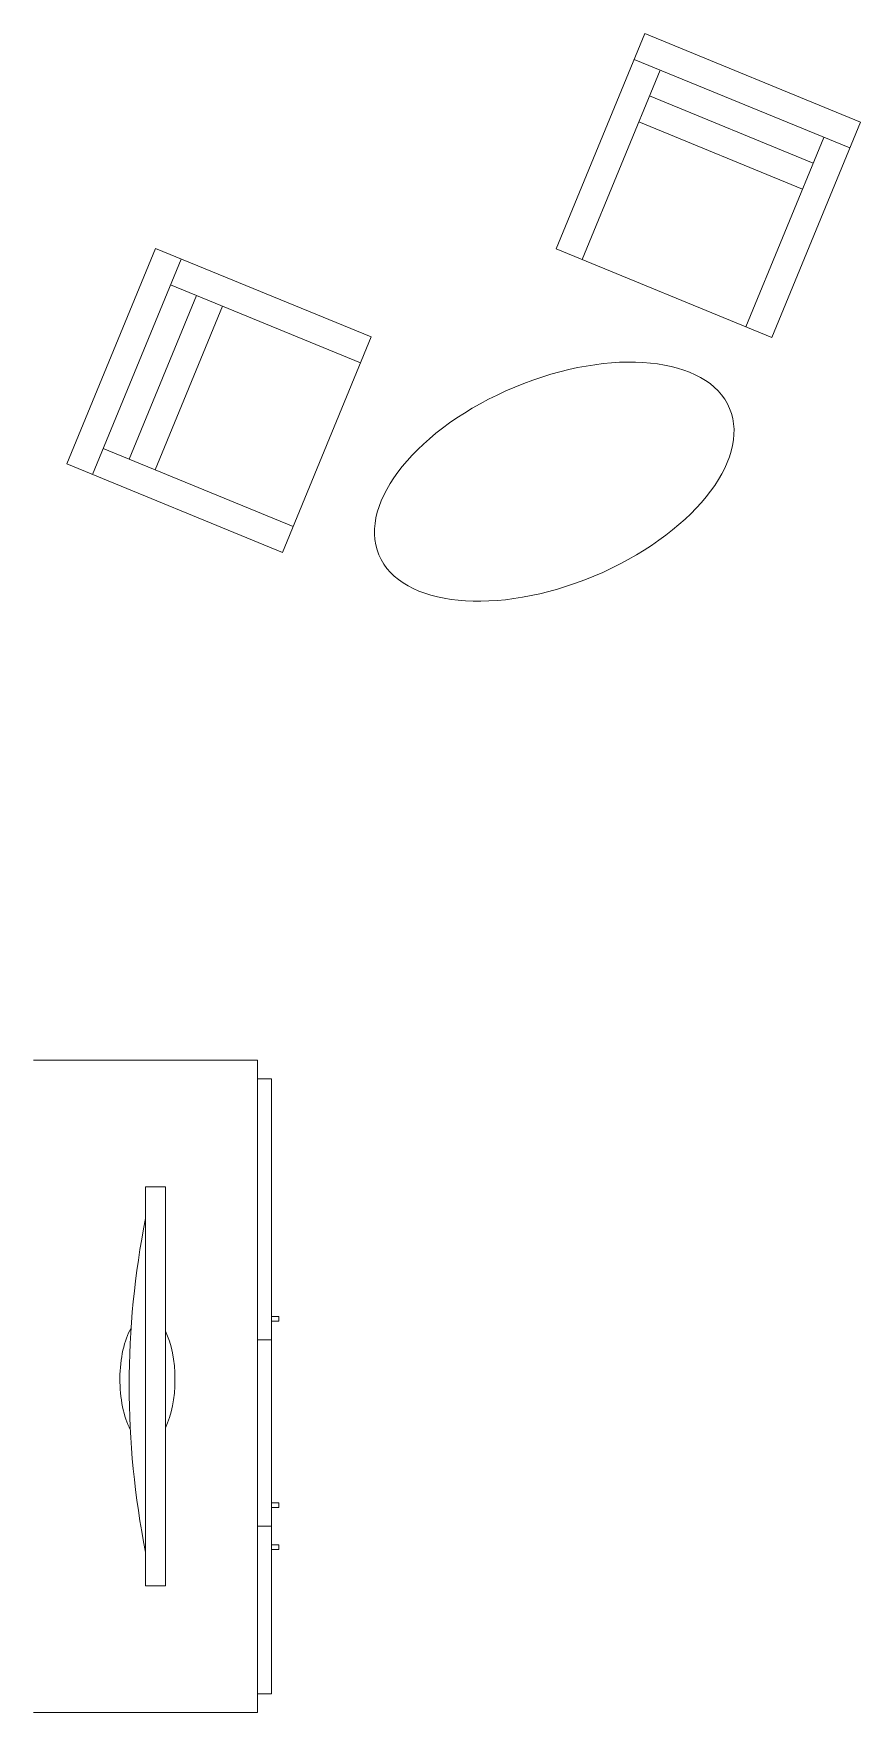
# Model space of a CAD drawing. Header units: millimetres. Extents: x 23218 to 31754, y 14902 to 21214.
# Drawn here: x 26460.1 to 26637.5, y 20136.6 to 20497 of the extents above; entities that cross this region are included whole.
import ezdxf

# ---------------------------------------------------------------- set-up
doc = ezdxf.new("R2010")
doc.units = ezdxf.units.MM
doc.layers.add('Arredi', color=175, linetype='Continuous', lineweight=13)

msp = doc.modelspace()

# ---------------------------------------------------------------- linework, layer by layer
at = {"layer": 'Arredi'}
for p, q in [((26572.25, 20450.77), (26591.27, 20497.01)), ((26591.27, 20497.01), (26637.51, 20478)), ((26588.99, 20491.46), (26635.23, 20472.45)), ((26577.8, 20448.49), (26594.54, 20489.18)), ((26592.25, 20483.63), (26627.4, 20469.18)), ((26589.97, 20478.08), (26625.12, 20463.63)), ((26637.51, 20478), (26618.5, 20431.75)), ((26629.68, 20474.73), (26612.95, 20434.03)), ((26486.29, 20450.89), (26467.27, 20404.65)), ((26491.83, 20448.61), (26472.82, 20402.37)), ((26532.53, 20431.88), (26486.29, 20450.89)), ((26618.5, 20431.75), (26572.25, 20450.77)), ((26530.25, 20426.33), (26489.55, 20443.06)), ((26495.1, 20440.78), (26480.65, 20405.64)), ((26500.65, 20438.5), (26486.2, 20403.35)), ((26513.51, 20385.64), (26532.53, 20431.88)), ((26475.1, 20407.92), (26515.8, 20391.18)), ((26467.27, 20404.65), (26513.51, 20385.64)), ((26508.15, 20276.63), (26460.15, 20276.63)), ((26508.15, 20276.63), (26460.15, 20276.63)), ((26460.15, 20276.63), (26508.15, 20276.63)), ((26508.15, 20276.63), (26508.15, 20136.63)), ((26508.15, 20276.63), (26508.15, 20272.63)), ((26508.15, 20272.63), (26511.15, 20272.63)), ((26511.15, 20272.63), (26511.15, 20140.63)), ((26512.78, 20221.63), (26511.15, 20221.63)), ((26512.78, 20220.63), (26512.78, 20221.63)), ((26511.15, 20220.63), (26512.78, 20220.63)), ((26511.15, 20216.63), (26508.15, 20216.63)), ((26512.78, 20181.63), (26511.15, 20181.63)), ((26512.78, 20180.63), (26512.78, 20181.63)), ((26511.15, 20180.63), (26512.78, 20180.63)), ((26511.15, 20176.63), (26508.15, 20176.63)), ((26512.78, 20172.63), (26511.15, 20172.63)), ((26511.15, 20171.63), (26512.78, 20171.63)), ((26512.78, 20171.63), (26512.78, 20172.63)), ((26508.15, 20136.63), (26508.15, 20140.63)), ((26508.15, 20140.63), (26511.15, 20140.63)), ((26508.15, 20136.63), (26460.15, 20136.63))]:
    msp.add_line(p, q, dxfattribs=at)
msp.add_lwpolyline([(26484.15, 20249.48), (26488.43, 20249.48), (26488.43, 20163.78), (26484.15, 20163.78)], close=True, dxfattribs=at)
msp.add_arc((26665.66, 20206.84), 185, 168.8449, 191.1513, dxfattribs=at)
msp.add_ellipse((26571.84, 20400.83), major_axis=(-37.62, -15.7), ratio=0.539714, dxfattribs=at)
for start_param, end_param in [(3.776419, 5.613037), (6.995762, 8.712201)]:
    msp.add_ellipse((26484.57, 20208.1), major_axis=(0, -13.68), ratio=0.43211, start_param=start_param, end_param=end_param, dxfattribs=at)

doc.saveas('drawing.dxf')
